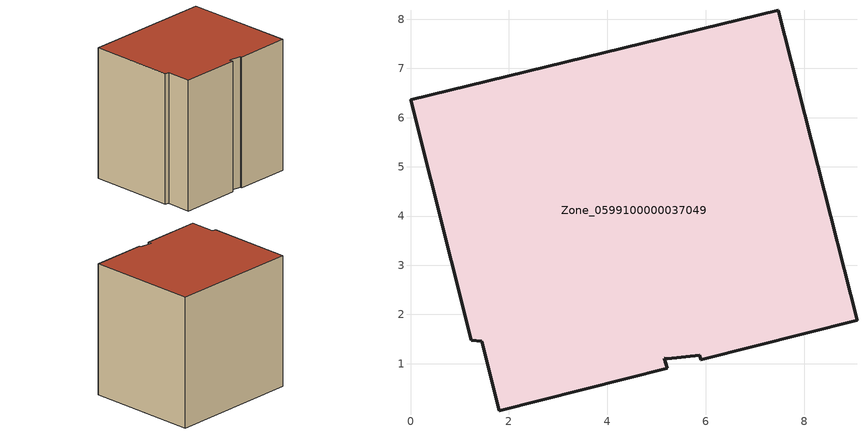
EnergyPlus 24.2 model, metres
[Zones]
Zone_0599100000037049
 floor ground (C_G): 5.22,1.1 5.16,1.11 5.22,0.91 1.8,0.05 1.45,1.46 1.24,1.48 0,6.36 7.47,8.18 9.07,1.88 5.9,1.08 5.88,1.17 z0
 wall outside (C_F): 9.07,1.88 7.47,8.18 0,6.36 1.24,1.48 1.45,1.46 1.8,0.05 5.22,0.91 5.16,1.11 5.22,1.1 5.88,1.17 5.9,1.08 9.07,1.88 z0:7.79
 roof outside (C_R): 5.88,1.17 5.9,1.08 9.07,1.88 7.47,8.18 0,6.36 1.24,1.48 1.45,1.46 1.8,0.05 5.22,0.91 5.16,1.11 5.22,1.1 z7.79
[BUILDING]
Pand.0599100000037049: North Axis=0; Terrain=City; Loads Convergence Tolerance Value=0.04; Temperature Convergence Tolerance Value=0.4; Solar Distribution=FullExterior; Maximum Number of Warmup Days=25; Minimum Number of Warmup Days=1
[Site:Location]
Rotterdam.The.Hague.AP_ZH_NLD Design_Conditions: Latitude=51.96; Longitude=4.45; Time Zone=1; Elevation=-4.5
[SITE:GROUNDTEMPERATURE:BUILDINGSURFACE]
18, 18, 18, 18, 18, 18, 18, 18, 18, 18, 18, 18
[MATERIAL] Thermal Absorptance=0.9; Solar Absorptance=0.7; Visible Absorptance=0.7
Name | Roughness | Thickness | Conductivity | Density | Specific Heat
G.TC.1965-1974 | MediumSmooth | 0.15 | 0.882353 | 540 | 1210
F.TC.1965-1974 | Rough | 0.3 | 0.697674 | 1920 | 840
R.TC.1965-1974 | MediumRough | 0.2 | 0.232558 | 1500 | 1000
[CONSTRUCTION]
C_G: G.TC.1965-1974
C_F: F.TC.1965-1974
C_R: R.TC.1965-1974
[ZONE]
Zone_0599100000037049: Type=1; Multiplier=1; Ceiling Height=Autocalculate; Volume=Autocalculate; Floor Area=autocalculate; Part of Total Floor Area=Yes
[ZONEINFILTRATION:DESIGNFLOWRATE]
Infil_Zone_0599100000037049: Zone or ZoneList or Space or SpaceList=Zone_0599100000037049; Schedule=AlwaysOn; Design Flow Rate Calculation Method=Flow/Area; Flow Rate per Floor Area=0.003; Constant Term Coefficient=1; Temperature Term Coefficient=0; Velocity Term Coefficient=0; Velocity Squared Term Coefficient=0
[HVACTEMPLATE:ZONE:IDEALLOADSAIRSYSTEM]
Zone_0599100000037049: Maximum Heating Supply Air Temperature=50; Minimum Cooling Supply Air Temperature=13; Maximum Heating Supply Air Humidity Ratio=0.0156; Minimum Cooling Supply Air Humidity Ratio=0.0077; Heating Limit=NoLimit; Cooling Limit=NoLimit; Dehumidification Control Type=ConstantSensibleHeatRatio; Cooling Sensible Heat Ratio=0.7; Dehumidification Setpoint=60; Humidification Control Type=None; Humidification Setpoint=30; Outdoor Air Method=None; Outdoor Air Flow Rate per Person=0.00944; Outdoor Air Flow Rate per Zone Floor Area=0; Outdoor Air Flow Rate per Zone=0; Demand Controlled Ventilation Type=None; Outdoor Air Economizer Type=NoEconomizer; Heat Recovery Type=None; Sensible Heat Recovery Effectiveness=0.7; Latent Heat Recovery Effectiveness=0.65
[ZONECONTROL:THERMOSTAT]
ThermostatControl_Zone_0599100000037049: Zone or ZoneList=Zone_0599100000037049; Control Type Schedule=DualSetpointControlType; Control 1=Thermostat_Zone_0599100000037049; Temperature Difference Between Cutout And Setpoint=0
[THERMOSTATSETPOINT:DUALSETPOINT]
Thermostat_Zone_0599100000037049: Heating Setpoint Temperature Schedule=HeatingSetpoint_Zone_0599100000037049; Cooling Setpoint Temperature Schedule=CoolingSetpoint_Zone_0599100000037049
[SCHEDULE:COMPACT]
HeatingSetpoint_Zone_0599100000037049: Through: 12/31, For: AllDays, Until: 24:00, 21
CoolingSetpoint_Zone_0599100000037049: Through: 12/31, For: AllDays, Until: 24:00, 24
DualSetpointControlType: Through: 12/31, For: AllDays, Until: 24:00, 4
AlwaysOn: Through: 12/31, For: AllDays, Until: 24:00, 1
